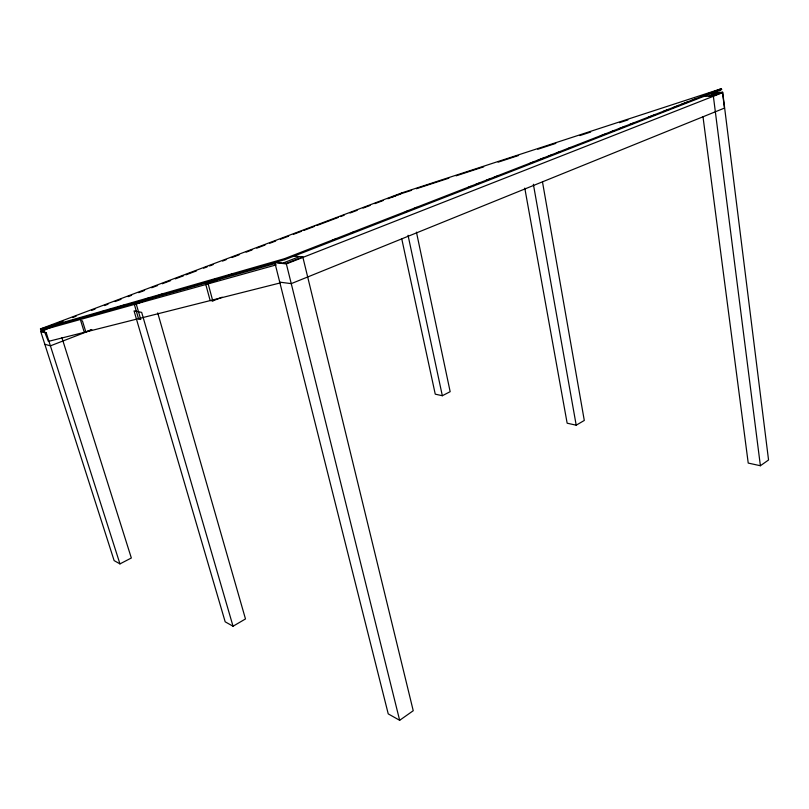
<?xml version="1.0" encoding="UTF-8"?>
<svg xmlns="http://www.w3.org/2000/svg" width="809" height="809" viewBox="0 0 809 809"><rect width="100%" height="100%" fill="white"/><g stroke="black" fill="none" stroke-linecap="round" stroke-linejoin="round"><path stroke-width="1.21" d="M302.799 256.918L286.234 263.421L274.726 262.197L388.229 713.872L399.656 720.303L413.237 710.727L302.799 256.918L293.505 256.018M702.981 116.668L748.224 463.072L760.389 465.741L768.55 459.987L722.68 92.226L710.899 92.944M233.043 626.237L141.666 312.375L134.041 310.878L225.175 621.808L233.043 626.237L245.481 618.946L157.715 312.891M524.778 188.113L567.149 423.198L576.2 425.19L584.29 420.458L542.505 182.025M401.739 238.776L435.252 394.165L442.331 395.722L450.158 391.677L416.443 232.153M53.202 326.502L40.642 331.245L114.13 560.597L119.954 563.893L131.341 557.998L61.868 337.535M215.993 278.893L205.385 282.988L210.138 300.483L212.787 300.918L222.162 297.196M283.554 262.834L298.45 257.009M702.718 96.524L713.326 95.897L722.68 92.226M40.45 328.939L284.546 258.668L721.406 88.697L721.638 89.445L284.91 259.649L40.713 329.587L40.45 328.939L401.81 192.896L721.406 88.697M332.408 240.253L335.937 238.877M351.207 232.931L354.736 231.566M405.258 211.897L408.788 210.532M413.48 208.702L417.009 207.326M467.531 187.668L471.05 186.292M475.753 184.462L479.282 183.087M486.33 180.346L489.849 178.971M494.552 177.141L498.081 175.775M529.804 163.428L533.323 162.053M538.025 160.222L543.901 157.937M548.603 156.107L552.122 154.741M556.825 152.911L560.354 151.536M567.402 148.795L570.921 147.42M600.298 135.993L606.174 133.697M610.876 131.877L614.395 130.502M619.097 128.671L624.973 126.386M629.675 124.556L633.194 123.18M648.474 117.234L655.523 114.494M662.571 111.753L668.446 109.468M673.149 107.637L679.024 105.352M681.37 104.432L687.245 102.146M691.948 100.316L695.467 98.951M706.206 94.38L709.715 93.015M205.385 282.988L208.024 283.362L232.729 273.816M85.805 331.842L82.437 320.93L80.657 320.526L84.015 331.407L85.805 331.842L91.69 329.556M91.67 329.87L50.421 345.837L44.839 344.28M134.102 303.587L136.225 303.982L140.756 319.484L138.622 319.049L134.102 303.587L148.259 298.177M136.225 303.982L162.154 294.061M97.06 313.609L104.139 310.919M97.201 314.236L111.379 308.856M108.386 311.06L123.716 305.226M46.619 329.212L40.723 331.437L46.285 332.883M392.699 196.84L400.101 194.049M40.713 329.587L52.514 325.137M57.237 323.357L63.142 321.133M72.588 317.573L76.127 316.238M91.478 310.454L95.017 309.119M104.462 305.559L108.012 304.224M115.09 301.555L120.996 299.33M128.075 296.66L131.624 295.325M138.703 292.656L144.609 290.431M151.698 287.761L157.593 285.537M162.316 283.757L170.588 280.642M175.31 278.862L183.572 275.748M185.928 274.858L196.557 270.853M203.646 268.183L207.185 266.849M209.551 265.959L213.091 264.624M222.536 261.064L226.075 259.729M231.981 257.505L239.06 254.835M246.148 252.165L252.054 249.941M256.777 248.161L265.039 245.046M269.761 243.266L275.667 241.042M280.389 239.262L288.651 236.147M293.374 234.367L301.636 231.253M304.002 230.363L314.63 226.358M316.986 225.468L338.243 217.459M340.599 216.569L344.149 215.234M350.044 213.01L357.133 210.34M363.039 208.115L370.118 205.446M374.84 203.666L383.102 200.551M387.824 198.771L396.097 195.657M398.453 194.767L401.992 193.432L401.81 192.896M280.268 282.917L48.388 341.388L43.706 329.718L55.073 325.42L140.26 301.474M403.195 193.038L411.609 190.307M416.413 188.74L448.864 178.182M456.074 175.836L483.711 166.846M498.132 162.154L518.559 155.51M537.783 149.26L555.803 143.395M579.841 135.578L590.651 132.059M619.492 122.675L627.905 119.934M710.818 92.964L721.638 89.445M711.081 94.956L713.487 94.188M715.884 93.419L719.484 92.256L708.664 96.322M142.687 300.796L210.836 281.633M214.486 280.612L275.333 263.512M43.706 329.718L276.243 264.877M713.103 93.247L716.643 93.025M274.838 262.662L286.346 263.896L722.528 92.671L724.459 108.093L291.25 283.635L279.742 282.149M40.642 331.245L46.204 332.691L119.954 563.893M284.546 258.668L284.91 259.649M208.024 283.362L212.787 300.918M286.234 263.421L399.656 720.303M408.039 235.288L442.331 395.722M533.374 184.26L576.2 425.19M713.326 95.897L760.389 465.741"/></g></svg>
